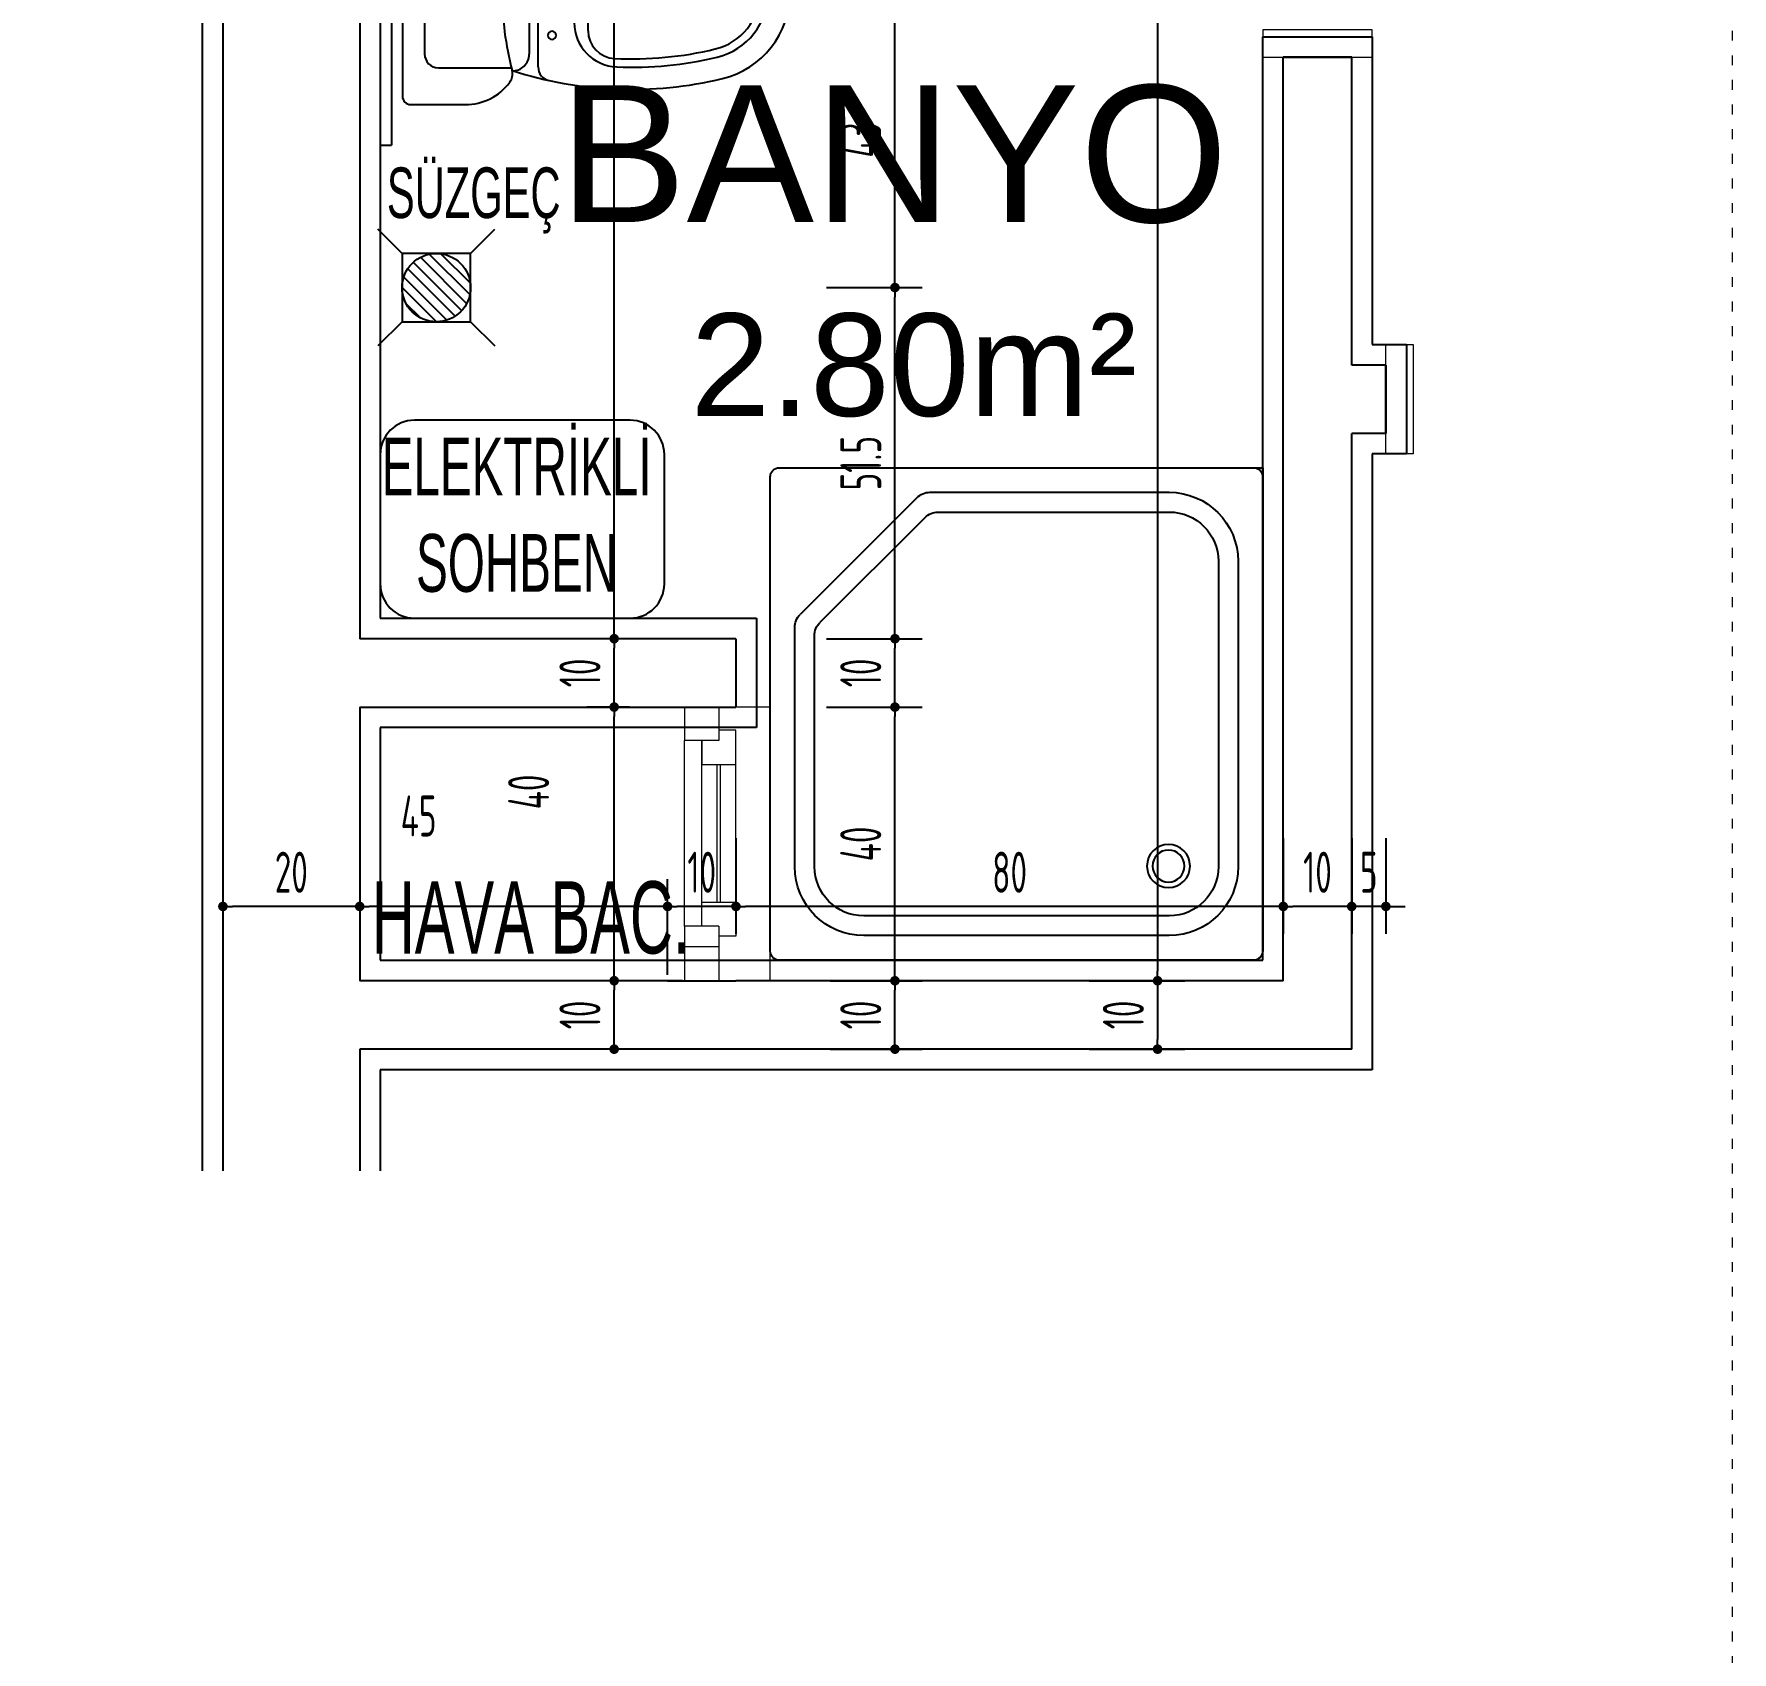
# Model space of a CAD drawing. Extents: x 41749 to 92598, y -24291 to 29432.
# Drawn here: x 89964 to 90584, y -22819 to -22228 of the extents above; entities that cross this region are included whole.
import ezdxf

# ---------------------------------------------------------------- set-up
doc = ezdxf.new("R2010")
doc.units = 0
doc.header["$MEASUREMENT"] = 0
doc.header["$PDMODE"] = 3
doc.linetypes.add('ACAD_ISO03W100', pattern=[30, 12, -18])
doc.layers.get('0').update_dxf_attribs({"linetype": 'CONTINUOUS'})
doc.layers.get('Defpoints').update_dxf_attribs({"linetype": 'CONTINUOUS'})
for name, color, linetype in [('DUVAR', 6, 'CONTINUOUS'), ('İÇ ÖLÇÜ', 95, 'CONTINUOUS'), ('MAHAL', 21, 'CONTINUOUS'), ('SIVA', 7, 'CONTINUOUS'), ('tefriş', 12, 'CONTINUOUS'), ('YAZI', 7, 'CONTINUOUS')]:
    doc.layers.add(name, color=color, linetype=linetype)
for name, color, linetype, lineweight in [('KAPI-ACILIM1', 13, 'ACAD_ISO03W100', 20), ('KAPI-GOR', 153, 'CONTINUOUS', 15), ('KAPI-KASA', 34, 'CONTINUOUS', 20)]:
    doc.layers.add(name, color=color, linetype=linetype, lineweight=lineweight)
doc.styles.add('mahal', font='arial.ttf', dxfattribs={"height": 70})
doc.styles.add('OLCU', font='isocpeur.ttf', dxfattribs={"width": 0.59})
doc.dimstyles.new('OLCU3', dxfattribs={"dimscale": 0.5, "dimtxt": 30, "dimasz": 7, "dimexe": 20, "dimexo": 0, "dimgap": 10, "dimtad": 1, "dimdec": 4, "dimrnd": 0.5, "dimdsep": 46, "dimtxsty": 'OLCU', "dimblk1": 'DOT', "dimblk2": 'DOT', "dimsah": 1, "dimcen": 0.09, "dimclrt": 4, "dimadec": 0, "dimazin": 0, "dimtfac": 1, "dimtdec": 4, "dimtix": 1, "dimtmove": 2, "dimatfit": 3, "dimfxl": 0, "dimtolj": 1, "dimtzin": 0, "dimarcsym": 0})

# ---------------------------------------------------------------- blocks, each defined once
blk = doc.blocks.new('klz1')
at = {"layer": 'tefriş', "linetype": 'Continuous'}
for p, q in [((137402.96, 93241.87), (137375.4, 93241.87)), ((137375.4, 93241.87), (137375.4, 93239.87)), ((137402.96, 93241.87), (137430.52, 93241.87)), ((137430.52, 93241.87), (137430.52, 93239.87)), ((137402.96, 93239.87), (137375.4, 93239.87)), ((137402.96, 93237.87), (137384.21, 93237.87)), ((137402.96, 93239.87), (137430.52, 93239.87)), ((137402.96, 93237.87), (137421.71, 93237.87)), ((137382.71, 93236.37), (137382.71, 93226.52)), ((137423.21, 93236.37), (137423.21, 93226.52)), ((137402.96, 93233.87), (137391.86, 93233.87)), ((137402.96, 93233.87), (137414.06, 93233.87)), ((137389.36, 93231.37), (137389.36, 93218.21)), ((137416.56, 93231.37), (137416.56, 93218.21)), ((137389.5, 93213.37), (137402.96, 93213.37)), ((137402.96, 93214.99), (137391.79, 93214.99)), ((137402.96, 93214.99), (137414.13, 93214.99)), ((137416.41, 93213.37), (137402.96, 93213.37)), ((137396.03, 93204.37), (137402.96, 93204.37)), ((137397.51, 93206.87), (137402.96, 93206.87)), ((137408.41, 93206.87), (137402.96, 93206.87)), ((137409.89, 93204.37), (137402.96, 93204.37)), ((137400.47, 93190.01), (137402.96, 93190.01)), ((137405.45, 93190.01), (137402.96, 93190.01))]:
    blk.add_line(p, q, dxfattribs=at)
for centre, radius, start, end in [((137384.21, 93236.37), 1.5, 90, 180), ((137421.71, 93236.37), 1.5, 0, 90), ((137391.86, 93231.37), 2.5, 90, 180), ((137414.06, 93231.37), 2.5, 0, 90), ((137402.96, 93228.87), 2, 90, 270), ((137402.96, 93228.87), 2, 270, 90), ((137392.71, 93226.52), 10, 180, 233.367), ((137413.21, 93226.52), 10, 306.633, 0), ((137402.96, 93163.59), 56.29, 90, 104.5064), ((137402.96, 93163.59), 56.29, 75.4936, 90), ((137455.46, 93196.51), 70, 162.0548, 193.5362), ((137388.23, 93220.5), 2.5, 233.367, 284.5064), ((137391.79, 93217.99), 3, 178.6368, 270), ((137414.13, 93217.99), 3, 270, 1.3632), ((137350.46, 93196.51), 70, 346.4638, 17.9452), ((137417.68, 93220.5), 2.5, 255.4936, 306.633), ((137389.5, 93210.87), 2.5, 90, 167.7163), ((137416.41, 93210.87), 2.5, 12.2837, 90), ((137395.21, 93210.87), 0.75, 0, 180), ((137395.21, 93210.87), 0.75, 180, 0), ((137410.71, 93210.87), 0.75, 0, 180), ((137410.71, 93210.87), 0.75, 180, 0), ((137397.51, 93198.87), 8, 90, 177.6672), ((137396.03, 93199.37), 5, 90, 177.2441), ((137408.41, 93198.87), 8, 2.3328, 90), ((137409.89, 93199.37), 5, 2.7559, 90), ((137455.46, 93196.51), 66, 177.6672, 193.5362), ((137455.46, 93196.51), 64.5, 177.2441, 193.5362), ((137350.46, 93196.51), 64.5, 346.4638, 2.7559), ((137350.46, 93196.51), 66, 346.4638, 2.3328), ((137400.47, 93189.01), 1, 90, 187.7658), ((137455.46, 93196.51), 56.5, 187.7658, 193.5362), ((137350.46, 93196.51), 56.5, 346.4638, 352.2342), ((137405.45, 93189.01), 1, 352.2342, 90), ((137402.96, 93183.87), 2.5, 193.5362, 270), ((137402.96, 93183.87), 2.5, 270, 346.4638), ((137402.96, 93183.87), 16, 193.5362, 270), ((137402.96, 93183.87), 12, 193.5362, 270), ((137402.96, 93183.87), 10.5, 193.5362, 270), ((137402.96, 93183.87), 10.5, 270, 346.4638), ((137402.96, 93183.87), 12, 270, 346.4638), ((137402.96, 93183.87), 16, 270, 346.4638)]:
    blk.add_arc(centre, radius, start, end, dxfattribs=at)
blk = doc.blocks.new('d3')
at = {"layer": 'tefriş', "linetype": 'Continuous'}
for p, q in [((142185.37, 92449.76), (142106.87, 92449.76)), ((142106.87, 92449.76), (142106.87, 92371.26)), ((142186.87, 92371.26), (142186.87, 92448.26)), ((142160.92, 92445.76), (142122.07, 92445.76)), ((142163.04, 92444.88), (142181.99, 92425.93)), ((142159.59, 92442.56), (142122.07, 92442.56)), ((142161.71, 92441.68), (142178.79, 92424.61)), ((142110.87, 92434.56), (142110.87, 92384.96)), ((142114.07, 92434.56), (142114.07, 92384.96)), ((142179.67, 92384.96), (142179.67, 92422.48)), ((142182.87, 92384.96), (142182.87, 92423.81)), ((142122.07, 92376.96), (142171.67, 92376.96)), ((142122.07, 92373.76), (142171.67, 92373.76)), ((142108.37, 92369.76), (142185.37, 92369.76))]:
    blk.add_line(p, q, dxfattribs=at)
for radius in [3.5, 2.6]:
    blk.add_circle((142122.17, 92385.06), radius, dxfattribs=at)
for centre, radius, start, end in [((142108.37, 92448.26), 1.5, 90, 180), ((142185.37, 92448.26), 1.5, 0, 90), ((142122.07, 92434.56), 11.2, 90, 180), ((142160.92, 92442.76), 3, 45, 90), ((142122.07, 92434.56), 8, 90, 180), ((142159.59, 92439.56), 3, 45, 90), ((142179.87, 92423.81), 3, 0, 45), ((142176.67, 92422.48), 3, 0, 45), ((142122.07, 92384.96), 11.2, 180, 270), ((142122.07, 92384.96), 8, 180, 270), ((142171.67, 92384.96), 8, 270, 0), ((142171.67, 92384.96), 11.2, 270, 0), ((142108.37, 92371.26), 1.5, 180, 270), ((142185.37, 92371.26), 1.5, 270, 0)]:
    blk.add_arc(centre, radius, start, end, dxfattribs=at)
blk = doc.blocks.new('DOT')
at = {"color": 0, "linetype": 'ByBlock'}
blk.add_line((-0.5, 0), (-1, 0), dxfattribs=at)
at = {"color": 0, "linetype": 'ByBlock', "const_width": 0.5}
blk.add_lwpolyline([(-0.25, 0, 1), (0.25, 0, 1)], format="xyb", close=True, dxfattribs=at)
blk = doc.blocks.new('*D2658')
at = {"layer": 'Defpoints', "color": 0, "transparency": 16777216}
for p in [(90457.9, -22361.03), (90445.41, -22373.53), (90445.41, -22546.38)]:
    blk.add_point(p, dxfattribs=at)
at = {"layer": 'İÇ ÖLÇÜ', "color": 0, "lineweight": -2, "transparency": 16777216}
for p, q in [((90445.41, -22521.38), (90445.41, -22556.38)), ((90457.9, -22521.38), (90457.9, -22556.38)), ((90441.91, -22546.38), (90438.41, -22546.38)), ((90457.9, -22546.38), (90445.41, -22546.38)), ((90461.4, -22546.38), (90464.9, -22546.38))]:
    blk.add_line(p, q, dxfattribs=at)
at = {"layer": 'İÇ ÖLÇÜ', "color": 0, "lineweight": -2, "transparency": 16777216, "xscale": 3.5, "yscale": 3.5, "zscale": 3.5}
blk.add_blockref('DOT', (90445.41, -22546.38), dxfattribs=at)
at = {"layer": 'İÇ ÖLÇÜ', "color": 0, "lineweight": -2, "transparency": 16777216, "xscale": 3.5, "yscale": 3.5, "zscale": 3.5, "rotation": 180}
blk.add_blockref('DOT', (90457.9, -22546.38), dxfattribs=at)
at = {"layer": 'İÇ ÖLÇÜ', "color": 4, "transparency": 16777216, "insert": (90451.65, -22533.88), "char_height": 15, "attachment_point": 5, "style": 'OLCU'}
blk.add_mtext('\\A1;5', dxfattribs=at)
blk = doc.blocks.new('*D2659')
at = {"layer": 'Defpoints', "color": 0, "transparency": 16777216}
for p in [(90420.41, -22373.53), (90445.41, -22373.53), (90420.41, -22546.38)]:
    blk.add_point(p, dxfattribs=at)
at = {"layer": 'İÇ ÖLÇÜ', "color": 0, "lineweight": -2, "transparency": 16777216}
for p, q in [((90420.41, -22521.38), (90420.41, -22556.38)), ((90445.41, -22521.38), (90445.41, -22556.38)), ((90441.91, -22546.38), (90423.91, -22546.38))]:
    blk.add_line(p, q, dxfattribs=at)
at = {"layer": 'İÇ ÖLÇÜ', "color": 0, "lineweight": -2, "transparency": 16777216, "xscale": 3.5, "yscale": 3.5, "zscale": 3.5, "rotation": 180}
blk.add_blockref('DOT', (90420.41, -22546.38), dxfattribs=at)
at = {"layer": 'İÇ ÖLÇÜ', "color": 0, "lineweight": -2, "transparency": 16777216, "xscale": 3.5, "yscale": 3.5, "zscale": 3.5}
blk.add_blockref('DOT', (90445.41, -22546.38), dxfattribs=at)
at = {"layer": 'İÇ ÖLÇÜ', "color": 4, "transparency": 16777216, "insert": (90432.91, -22533.88), "char_height": 15, "attachment_point": 5, "style": 'OLCU'}
blk.add_mtext('\\A1;10', dxfattribs=at)
blk = doc.blocks.new('*D2660')
at = {"layer": 'Defpoints', "color": 0, "transparency": 16777216}
for p in [(90420.41, -22373.53), (90220.41, -22461.03), (90220.41, -22546.38)]:
    blk.add_point(p, dxfattribs=at)
at = {"layer": 'İÇ ÖLÇÜ', "color": 0, "lineweight": -2, "transparency": 16777216}
for p, q in [((90220.41, -22521.38), (90220.41, -22556.38)), ((90420.41, -22521.38), (90420.41, -22556.38)), ((90416.91, -22546.38), (90223.91, -22546.38))]:
    blk.add_line(p, q, dxfattribs=at)
at = {"layer": 'İÇ ÖLÇÜ', "color": 0, "lineweight": -2, "transparency": 16777216, "xscale": 3.5, "yscale": 3.5, "zscale": 3.5, "rotation": 180}
blk.add_blockref('DOT', (90220.41, -22546.38), dxfattribs=at)
at = {"layer": 'İÇ ÖLÇÜ', "color": 0, "lineweight": -2, "transparency": 16777216, "xscale": 3.5, "yscale": 3.5, "zscale": 3.5}
blk.add_blockref('DOT', (90420.41, -22546.38), dxfattribs=at)
at = {"layer": 'İÇ ÖLÇÜ', "color": 4, "transparency": 16777216, "insert": (90320.41, -22533.88), "char_height": 15, "attachment_point": 5, "style": 'OLCU'}
blk.add_mtext('\\A1;80', dxfattribs=at)
blk = doc.blocks.new('*D2661')
at = {"layer": 'Defpoints', "color": 0, "transparency": 16777216}
for p in [(90220.41, -22461.03), (90195.41, -22546.38), (90195.41, -22573.53)]:
    blk.add_point(p, dxfattribs=at)
at = {"layer": 'İÇ ÖLÇÜ', "color": 0, "lineweight": -2, "transparency": 16777216}
for p, q in [((90220.41, -22521.38), (90220.41, -22556.38)), ((90195.41, -22571.38), (90195.41, -22536.38)), ((90216.91, -22546.38), (90198.91, -22546.38))]:
    blk.add_line(p, q, dxfattribs=at)
at = {"layer": 'İÇ ÖLÇÜ', "color": 0, "lineweight": -2, "transparency": 16777216, "xscale": 3.5, "yscale": 3.5, "zscale": 3.5, "rotation": 180}
blk.add_blockref('DOT', (90195.41, -22546.38), dxfattribs=at)
at = {"layer": 'İÇ ÖLÇÜ', "color": 0, "lineweight": -2, "transparency": 16777216, "xscale": 3.5, "yscale": 3.5, "zscale": 3.5}
blk.add_blockref('DOT', (90220.41, -22546.38), dxfattribs=at)
at = {"layer": 'İÇ ÖLÇÜ', "color": 4, "transparency": 16777216, "insert": (90207.91, -22533.88), "char_height": 15, "attachment_point": 5, "style": 'OLCU'}
blk.add_mtext('\\A1;10', dxfattribs=at)
blk = doc.blocks.new('*D2662')
at = {"layer": 'Defpoints', "color": 0, "transparency": 16777216}
for p in [(90082.91, -22506.71), (90082.91, -22546.38), (90195.41, -22573.53)]:
    blk.add_point(p, dxfattribs=at)
at = {"layer": 'İÇ ÖLÇÜ', "color": 0, "lineweight": -2, "transparency": 16777216}
for p, q in [((90082.91, -22521.38), (90082.91, -22556.38)), ((90195.41, -22571.38), (90195.41, -22536.38)), ((90191.91, -22546.38), (90086.41, -22546.38))]:
    blk.add_line(p, q, dxfattribs=at)
at = {"layer": 'İÇ ÖLÇÜ', "color": 0, "lineweight": -2, "transparency": 16777216, "xscale": 3.5, "yscale": 3.5, "zscale": 3.5, "rotation": 180}
blk.add_blockref('DOT', (90082.91, -22546.38), dxfattribs=at)
at = {"layer": 'İÇ ÖLÇÜ', "color": 0, "lineweight": -2, "transparency": 16777216, "xscale": 3.5, "yscale": 3.5, "zscale": 3.5}
blk.add_blockref('DOT', (90195.41, -22546.38), dxfattribs=at)
at = {"layer": 'İÇ ÖLÇÜ', "color": 4, "transparency": 16777216, "insert": (90104.42, -22513.32), "char_height": 15, "attachment_point": 5, "style": 'OLCU'}
blk.add_mtext('\\A1;45', dxfattribs=at)
blk = doc.blocks.new('*D2663')
at = {"layer": 'Defpoints', "color": 0, "transparency": 16777216}
for p in [(90032.91, -22506.71), (90082.91, -22506.71), (90032.91, -22546.38)]:
    blk.add_point(p, dxfattribs=at)
at = {"layer": 'İÇ ÖLÇÜ', "color": 0, "lineweight": -2, "transparency": 16777216}
for p, q in [((90032.91, -22521.38), (90032.91, -22556.38)), ((90082.91, -22521.38), (90082.91, -22556.38)), ((90079.41, -22546.38), (90036.41, -22546.38))]:
    blk.add_line(p, q, dxfattribs=at)
at = {"layer": 'İÇ ÖLÇÜ', "color": 0, "lineweight": -2, "transparency": 16777216, "xscale": 3.5, "yscale": 3.5, "zscale": 3.5, "rotation": 180}
blk.add_blockref('DOT', (90032.91, -22546.38), dxfattribs=at)
at = {"layer": 'İÇ ÖLÇÜ', "color": 0, "lineweight": -2, "transparency": 16777216, "xscale": 3.5, "yscale": 3.5, "zscale": 3.5}
blk.add_blockref('DOT', (90082.91, -22546.38), dxfattribs=at)
at = {"layer": 'İÇ ÖLÇÜ', "color": 4, "transparency": 16777216, "insert": (90057.91, -22533.88), "char_height": 15, "attachment_point": 5, "style": 'OLCU'}
blk.add_mtext('\\A1;20', dxfattribs=at)
blk = doc.blocks.new('*D2667')
at = {"layer": 'Defpoints', "color": 0, "transparency": 16777216}
for p in [(90175.89, -22573.53), (90246.83, -22573.53), (90246.83, -22598.53)]:
    blk.add_point(p, dxfattribs=at)
at = {"layer": 'İÇ ÖLÇÜ', "color": 0, "lineweight": -2, "transparency": 16777216}
for p, q in [((90200.89, -22573.53), (90165.89, -22573.53)), ((90175.89, -22595.03), (90175.89, -22577.03)), ((90200.89, -22598.53), (90165.89, -22598.53))]:
    blk.add_line(p, q, dxfattribs=at)
at = {"layer": 'İÇ ÖLÇÜ', "color": 0, "lineweight": -2, "transparency": 16777216, "xscale": 3.5, "yscale": 3.5, "zscale": 3.5}
for p, rotation in [((90175.89, -22573.53), 90), ((90175.89, -22598.53), 270)]:
    blk.add_blockref('DOT', p, dxfattribs=dict(at, rotation=rotation))
at = {"layer": 'İÇ ÖLÇÜ', "color": 4, "transparency": 16777216, "insert": (90163.39, -22586.03), "char_height": 15, "attachment_point": 5, "rotation": 90, "style": 'OLCU'}
blk.add_mtext('\\A1;10', dxfattribs=at)
blk = doc.blocks.new('*D2668')
at = {"layer": 'Defpoints', "color": 0, "transparency": 16777216}
for p in [(90175.89, -22473.52), (90181.51, -22473.52), (90246.83, -22573.53)]:
    blk.add_point(p, dxfattribs=at)
at = {"layer": 'İÇ ÖLÇÜ', "color": 0, "lineweight": -2, "transparency": 16777216}
for p, q in [((90181.51, -22473.52), (90165.89, -22473.52)), ((90175.89, -22570.03), (90175.89, -22477.02)), ((90200.89, -22573.53), (90165.89, -22573.53))]:
    blk.add_line(p, q, dxfattribs=at)
at = {"layer": 'İÇ ÖLÇÜ', "color": 0, "lineweight": -2, "transparency": 16777216, "xscale": 3.5, "yscale": 3.5, "zscale": 3.5}
for p, rotation in [((90175.89, -22473.52), 90), ((90175.89, -22573.53), 270)]:
    blk.add_blockref('DOT', p, dxfattribs=dict(at, rotation=rotation))
at = {"layer": 'İÇ ÖLÇÜ', "color": 4, "transparency": 16777216, "insert": (90144.64, -22504.53), "char_height": 15, "attachment_point": 5, "rotation": 90, "style": 'OLCU'}
blk.add_mtext('\\A1;40', dxfattribs=at)
blk = doc.blocks.new('*D2669')
at = {"layer": 'Defpoints', "color": 0, "transparency": 16777216}
for p in [(90175.89, -22448.53), (90181.51, -22448.53), (90181.51, -22473.52)]:
    blk.add_point(p, dxfattribs=at)
at = {"layer": 'İÇ ÖLÇÜ', "color": 0, "lineweight": -2, "transparency": 16777216}
for p, q in [((90181.51, -22448.53), (90165.89, -22448.53)), ((90175.89, -22470.02), (90175.89, -22452.03)), ((90181.51, -22473.52), (90165.89, -22473.52))]:
    blk.add_line(p, q, dxfattribs=at)
at = {"layer": 'İÇ ÖLÇÜ', "color": 0, "lineweight": -2, "transparency": 16777216, "xscale": 3.5, "yscale": 3.5, "zscale": 3.5}
for p, rotation in [((90175.89, -22448.53), 90), ((90175.89, -22473.52), 270)]:
    blk.add_blockref('DOT', p, dxfattribs=dict(at, rotation=rotation))
at = {"layer": 'İÇ ÖLÇÜ', "color": 4, "transparency": 16777216, "insert": (90163.39, -22461.03), "char_height": 15, "attachment_point": 5, "rotation": 90, "style": 'OLCU'}
blk.add_mtext('\\A1;10', dxfattribs=at)
blk = doc.blocks.new('*D2670')
at = {"layer": 'Defpoints', "color": 0, "transparency": 16777216}
for p in [(90175.89, -22011.03), (90195.41, -22011.03), (90181.51, -22448.53)]:
    blk.add_point(p, dxfattribs=at)
at = {"layer": 'İÇ ÖLÇÜ', "color": 0, "lineweight": -2, "transparency": 16777216}
for p, q in [((90195.41, -22011.03), (90165.89, -22011.03)), ((90175.89, -22445.03), (90175.89, -22014.53)), ((90181.51, -22448.53), (90165.89, -22448.53))]:
    blk.add_line(p, q, dxfattribs=at)
at = {"layer": 'İÇ ÖLÇÜ', "color": 0, "lineweight": -2, "transparency": 16777216, "xscale": 3.5, "yscale": 3.5, "zscale": 3.5}
for p, rotation in [((90175.89, -22011.03), 90), ((90175.89, -22448.53), 270)]:
    blk.add_blockref('DOT', p, dxfattribs=dict(at, rotation=rotation))
at = {"layer": 'İÇ ÖLÇÜ', "color": 4, "transparency": 16777216, "insert": (90144.64, -22155.78), "char_height": 15, "attachment_point": 5, "rotation": 90, "style": 'OLCU'}
blk.add_mtext('\\A1;175', dxfattribs=at)
blk = doc.blocks.new('*D2672')
at = {"layer": 'Defpoints', "color": 0, "transparency": 16777216}
for p in [(90345.41, -22011.03), (90310.26, -22573.53), (90374.47, -22573.53)]:
    blk.add_point(p, dxfattribs=at)
at = {"layer": 'İÇ ÖLÇÜ', "color": 0, "lineweight": -2, "transparency": 16777216}
for p, q in [((90349.47, -22011.03), (90384.47, -22011.03)), ((90374.47, -22014.53), (90374.47, -22570.03)), ((90349.47, -22573.53), (90384.47, -22573.53))]:
    blk.add_line(p, q, dxfattribs=at)
at = {"layer": 'İÇ ÖLÇÜ', "color": 0, "lineweight": -2, "transparency": 16777216, "xscale": 3.5, "yscale": 3.5, "zscale": 3.5}
for p, rotation in [((90374.47, -22011.03), 90), ((90374.47, -22573.53), 270)]:
    blk.add_blockref('DOT', p, dxfattribs=dict(at, rotation=rotation))
at = {"layer": 'İÇ ÖLÇÜ', "color": 4, "transparency": 16777216, "insert": (90343.22, -22196.19), "char_height": 15, "attachment_point": 5, "rotation": 90, "style": 'OLCU'}
blk.add_mtext('\\A1;225', dxfattribs=at)
blk = doc.blocks.new('*D2673')
at = {"layer": 'Defpoints', "color": 0, "transparency": 16777216}
for p in [(90310.26, -22573.53), (90310.26, -22598.53), (90374.47, -22598.53)]:
    blk.add_point(p, dxfattribs=at)
at = {"layer": 'İÇ ÖLÇÜ', "color": 0, "lineweight": -2, "transparency": 16777216}
for p, q in [((90349.47, -22573.53), (90384.47, -22573.53)), ((90374.47, -22577.03), (90374.47, -22595.03)), ((90349.47, -22598.53), (90384.47, -22598.53))]:
    blk.add_line(p, q, dxfattribs=at)
at = {"layer": 'İÇ ÖLÇÜ', "color": 0, "lineweight": -2, "transparency": 16777216, "xscale": 3.5, "yscale": 3.5, "zscale": 3.5}
for p, rotation in [((90374.47, -22573.53), 90), ((90374.47, -22598.53), 270)]:
    blk.add_blockref('DOT', p, dxfattribs=dict(at, rotation=rotation))
at = {"layer": 'İÇ ÖLÇÜ', "color": 4, "transparency": 16777216, "insert": (90361.97, -22586.03), "char_height": 15, "attachment_point": 5, "rotation": 90, "style": 'OLCU'}
blk.add_mtext('\\A1;10', dxfattribs=at)
blk = doc.blocks.new('*D2701')
at = {"layer": 'Defpoints', "color": 0, "transparency": 16777216}
for p in [(90254.77, -22573.53), (90278.5, -22573.53), (90254.77, -22598.53)]:
    blk.add_point(p, dxfattribs=at)
at = {"layer": 'İÇ ÖLÇÜ', "color": 0, "lineweight": -2, "transparency": 16777216}
for p, q in [((90254.77, -22573.53), (90288.5, -22573.53)), ((90278.5, -22595.03), (90278.5, -22577.03)), ((90254.77, -22598.53), (90288.5, -22598.53))]:
    blk.add_line(p, q, dxfattribs=at)
at = {"layer": 'İÇ ÖLÇÜ', "color": 0, "lineweight": -2, "transparency": 16777216, "xscale": 3.5, "yscale": 3.5, "zscale": 3.5}
for p, rotation in [((90278.5, -22573.53), 90), ((90278.5, -22598.53), 270)]:
    blk.add_blockref('DOT', p, dxfattribs=dict(at, rotation=rotation))
at = {"layer": 'İÇ ÖLÇÜ', "color": 4, "transparency": 16777216, "insert": (90266, -22586.03), "char_height": 15, "attachment_point": 5, "rotation": 90, "style": 'OLCU'}
blk.add_mtext('\\A1;10', dxfattribs=at)
blk = doc.blocks.new('*D2702')
at = {"layer": 'Defpoints', "color": 0, "transparency": 16777216}
for p in [(90220.41, -22473.52), (90278.5, -22473.52), (90254.77, -22573.53)]:
    blk.add_point(p, dxfattribs=at)
at = {"layer": 'İÇ ÖLÇÜ', "color": 0, "lineweight": -2, "transparency": 16777216}
for p, q in [((90253.5, -22473.52), (90288.5, -22473.52)), ((90278.5, -22570.03), (90278.5, -22477.02)), ((90254.77, -22573.53), (90288.5, -22573.53))]:
    blk.add_line(p, q, dxfattribs=at)
at = {"layer": 'İÇ ÖLÇÜ', "color": 0, "lineweight": -2, "transparency": 16777216, "xscale": 3.5, "yscale": 3.5, "zscale": 3.5}
for p, rotation in [((90278.5, -22473.52), 90), ((90278.5, -22573.53), 270)]:
    blk.add_blockref('DOT', p, dxfattribs=dict(at, rotation=rotation))
at = {"layer": 'İÇ ÖLÇÜ', "color": 4, "transparency": 16777216, "insert": (90266, -22523.53), "char_height": 15, "attachment_point": 5, "rotation": 90, "style": 'OLCU'}
blk.add_mtext('\\A1;40', dxfattribs=at)
blk = doc.blocks.new('*D2703')
at = {"layer": 'Defpoints', "color": 0, "transparency": 16777216}
for p in [(90220.41, -22448.53), (90278.5, -22448.53), (90220.41, -22473.52)]:
    blk.add_point(p, dxfattribs=at)
at = {"layer": 'İÇ ÖLÇÜ', "color": 0, "lineweight": -2, "transparency": 16777216}
for p, q in [((90253.5, -22448.53), (90288.5, -22448.53)), ((90278.5, -22470.02), (90278.5, -22452.03)), ((90253.5, -22473.52), (90288.5, -22473.52))]:
    blk.add_line(p, q, dxfattribs=at)
at = {"layer": 'İÇ ÖLÇÜ', "color": 0, "lineweight": -2, "transparency": 16777216, "xscale": 3.5, "yscale": 3.5, "zscale": 3.5}
for p, rotation in [((90278.5, -22448.53), 90), ((90278.5, -22473.52), 270)]:
    blk.add_blockref('DOT', p, dxfattribs=dict(at, rotation=rotation))
at = {"layer": 'İÇ ÖLÇÜ', "color": 4, "transparency": 16777216, "insert": (90266, -22461.03), "char_height": 15, "attachment_point": 5, "rotation": 90, "style": 'OLCU'}
blk.add_mtext('\\A1;10', dxfattribs=at)
blk = doc.blocks.new('*D2704')
at = {"layer": 'Defpoints', "color": 0, "transparency": 16777216}
for p in [(90110.91, -22320.22), (90278.5, -22320.22), (90220.41, -22448.53)]:
    blk.add_point(p, dxfattribs=at)
at = {"layer": 'İÇ ÖLÇÜ', "color": 0, "lineweight": -2, "transparency": 16777216}
for p, q in [((90253.5, -22320.22), (90288.5, -22320.22)), ((90278.5, -22445.03), (90278.5, -22323.72)), ((90253.5, -22448.53), (90288.5, -22448.53))]:
    blk.add_line(p, q, dxfattribs=at)
at = {"layer": 'İÇ ÖLÇÜ', "color": 0, "lineweight": -2, "transparency": 16777216, "xscale": 3.5, "yscale": 3.5, "zscale": 3.5}
for p, rotation in [((90278.5, -22320.22), 90), ((90278.5, -22448.53), 270)]:
    blk.add_blockref('DOT', p, dxfattribs=dict(at, rotation=rotation))
at = {"layer": 'İÇ ÖLÇÜ', "color": 4, "transparency": 16777216, "insert": (90266, -22384.38), "char_height": 15, "attachment_point": 5, "rotation": 90, "style": 'OLCU'}
blk.add_mtext('\\A1;51.5', dxfattribs=at)
blk = doc.blocks.new('*D2705')
at = {"layer": 'Defpoints', "color": 0, "transparency": 16777216}
for p in [(90116.73, -22212.35), (90278.5, -22212.35), (90110.91, -22320.22)]:
    blk.add_point(p, dxfattribs=at)
at = {"layer": 'İÇ ÖLÇÜ', "color": 0, "lineweight": -2, "transparency": 16777216}
for p, q in [((90253.5, -22212.35), (90288.5, -22212.35)), ((90278.5, -22316.72), (90278.5, -22215.85)), ((90253.5, -22320.22), (90288.5, -22320.22))]:
    blk.add_line(p, q, dxfattribs=at)
at = {"layer": 'İÇ ÖLÇÜ', "color": 0, "lineweight": -2, "transparency": 16777216, "xscale": 3.5, "yscale": 3.5, "zscale": 3.5}
for p, rotation in [((90278.5, -22212.35), 90), ((90278.5, -22320.22), 270)]:
    blk.add_blockref('DOT', p, dxfattribs=dict(at, rotation=rotation))
at = {"layer": 'İÇ ÖLÇÜ', "color": 4, "transparency": 16777216, "insert": (90266, -22266.29), "char_height": 15, "attachment_point": 5, "rotation": 90, "style": 'OLCU'}
blk.add_mtext('\\A1;43', dxfattribs=at)

msp = doc.modelspace()

# ---------------------------------------------------------------- hatches: boundary and pattern name
at = {"layer": 'tefriş', "linetype": 'Continuous'}
h = msp.add_hatch(dxfattribs=at)
h.set_pattern_fill('ANSI31', color=256, scale=25, style=0)
h.set_pattern_definition([(315, (-32348.0932, -38550.5622), (-2.20970869, -2.20970869), [])])
h.paths.add_polyline_path([(90123.4102, -22320.22466, 1), (90098.4102, -22320.22466, 1)])

# ---------------------------------------------------------------- linework, layer by layer
at = {"layer": 'DUVAR'}
for p, q in [((90032.90554, -22011.02974), (90032.90554, -22348.52974)), ((90082.90554, -22011.02974), (90082.90554, -22448.52974)), ((90420.40545, -22236.02974), (90445.40545, -22236.02973)), ((90420.40545, -22236.02974), (90445.40545, -22236.02974)), ((90420.40545, -22236.02974), (90445.40545, -22236.02974)), ((90420.40545, -22236.02974), (90445.40545, -22236.02974)), ((90445.40545, -22236.02974), (90420.40545, -22236.02974)), ((90445.40545, -22236.02974), (90420.40545, -22236.02974)), ((90420.40545, -22236.02974), (90445.40545, -22236.02974)), ((90420.40545, -22236.02974), (90445.40545, -22236.02974)), ((90445.40545, -22236.02974), (90420.40545, -22236.02974)), ((90445.40545, -22236.03824), (90420.40545, -22236.03824)), ((90420.40553, -22423.52974), (90420.40553, -22236.02974)), ((90445.40553, -22236.02974), (90420.40553, -22236.02974)), ((90445.40553, -22348.52974), (90445.40553, -22236.02974)), ((90032.90554, -22282.80468), (90032.90554, -22643.05558)), ((90457.90553, -22348.52974), (90445.40553, -22348.52974)), ((90457.89703, -22348.52974), (90457.89703, -22373.52974)), ((90457.90553, -22348.52965), (90457.90553, -22373.52965)), ((90457.90553, -22373.52974), (90457.90553, -22348.52974)), ((90457.90553, -22373.52974), (90457.90553, -22348.52974)), ((90457.90553, -22373.52974), (90457.90553, -22348.52974)), ((90457.90553, -22348.52974), (90457.90553, -22373.52974)), ((90457.90553, -22348.52974), (90457.90553, -22373.52974)), ((90457.90553, -22373.52974), (90457.90553, -22348.52974)), ((90457.90553, -22373.52974), (90457.90553, -22348.52974)), ((90457.90553, -22348.52974), (90457.90553, -22373.52974)), ((90457.90553, -22373.52974), (90457.90554, -22348.52974)), ((90457.90553, -22373.52974), (90445.40553, -22373.52974)), ((90445.40553, -22598.52974), (90445.40553, -22373.52974)), ((90420.40553, -22573.52974), (90420.40553, -22423.52974)), ((90220.40554, -22448.52974), (90082.90554, -22448.52974)), ((90220.40554, -22448.52974), (90220.40554, -22473.52455)), ((90082.90554, -22473.52455), (90082.90554, -22573.52974)), ((90082.90554, -22473.52455), (90220.40554, -22473.52455)), ((90195.40554, -22573.52974), (90082.90554, -22573.52974)), ((90195.40554, -22573.52714), (90220.40554, -22573.52714)), ((90420.40553, -22573.52974), (90220.40554, -22573.52974)), ((90082.90554, -22598.52974), (90082.90554, -22643.05558)), ((90445.40553, -22598.52974), (90082.90554, -22598.52974))]:
    msp.add_line(p, q, dxfattribs=at)
at = {"layer": 'KAPI-ACILIM1', "linetype": 'ACAD_ISO03W100', "ltscale": 0.3}
msp.add_lwpolyline([(89303.55225, -21704.35129), (90584.40629, -21704.35129), (90584.40629, -23724.46207), (89303.55225, -23724.46207)], close=True, dxfattribs=at)
at = {"layer": 'KAPI-GOR'}
for p, q in [((90201.65554, -22473.52455), (90201.65554, -22485.72099)), ((90214.15554, -22473.52455), (90201.65554, -22473.52455)), ((90201.65554, -22473.52455), (90201.65554, -22485.72099)), ((90214.15554, -22473.52455), (90214.15554, -22485.72099)), ((90214.15554, -22473.52455), (90214.15554, -22485.72099)), ((90220.40554, -22481.97099), (90214.15554, -22481.97099)), ((90220.40554, -22494.47099), (90220.40554, -22481.97099)), ((90220.40554, -22494.47099), (90220.40554, -22481.97099)), ((90214.15554, -22485.72099), (90201.65554, -22485.72099)), ((90214.15554, -22485.72099), (90201.65554, -22485.72099)), ((90201.65554, -22553.52714), (90201.65554, -22485.72099)), ((90207.90554, -22485.72099), (90207.90554, -22494.47099)), ((90207.90554, -22494.47099), (90207.90554, -22485.72099)), ((90214.15554, -22485.72099), (90207.90554, -22485.72099)), ((90207.90554, -22494.47099), (90220.40554, -22494.47099)), ((90207.90554, -22544.77714), (90207.90554, -22494.47099)), ((90213.53054, -22544.77714), (90213.53054, -22494.47099)), ((90214.78054, -22544.77714), (90214.78054, -22494.47099)), ((90220.40554, -22544.77714), (90220.40554, -22494.47099)), ((90207.90554, -22544.77714), (90220.40554, -22544.77714)), ((90207.90554, -22553.52714), (90207.90554, -22544.77714)), ((90220.40554, -22544.77714), (90220.40554, -22557.27714)), ((90214.15554, -22553.52714), (90201.65554, -22553.52714)), ((90201.65554, -22553.52714), (90201.65554, -22573.52714)), ((90214.15554, -22553.52714), (90214.15554, -22573.52714)), ((90201.65554, -22561.02856), (90214.15554, -22561.02974)), ((90220.40554, -22557.27714), (90214.15554, -22557.27714))]:
    msp.add_line(p, q, dxfattribs=at)
msp.add_lwpolyline([(90220.40554, -22573.52289), (90232.90554, -22573.52289), (90232.90554, -22473.52455), (90226.65554, -22473.52455), (90220.40554, -22473.52455)], dxfattribs=at)
at = {"layer": 'KAPI-KASA'}
for points in [[(90412.90545, -22226.02974), (90412.90545, -22236.02974), (90452.90545, -22236.02973), (90452.90545, -22226.02973), (90412.90545, -22226.02974)], [(90467.90553, -22381.02974), (90457.90553, -22381.02974), (90457.90554, -22341.02974), (90467.90554, -22341.02974), (90467.90553, -22381.02974)]]:
    msp.add_lwpolyline(points, close=True, dxfattribs=at)
at = {"layer": 'SIVA'}
for p, q in [((90025.40554, -22341.02974), (90025.40554, -22018.52974)), ((90090.40554, -22018.52974), (90090.40554, -22441.02974)), ((90412.90553, -22228.52974), (90452.90553, -22228.52973)), ((90412.90553, -22423.52974), (90412.90553, -22228.52974)), ((90452.90553, -22228.52973), (90452.90553, -22341.02974)), ((90025.40554, -22643.05558), (90025.40554, -22290.30468)), ((90452.90553, -22341.02974), (90465.40554, -22341.02974)), ((90465.40554, -22341.02974), (90465.40553, -22381.02974)), ((90465.40553, -22381.02974), (90452.90553, -22381.02974)), ((90452.90553, -22381.02974), (90452.90553, -22606.02974)), ((90412.90553, -22566.02974), (90412.90553, -22423.52974)), ((90090.40554, -22441.02974), (90227.90554, -22441.02974)), ((90227.90554, -22441.02974), (90227.90554, -22481.02455)), ((90227.90554, -22481.02455), (90090.40554, -22481.02455)), ((90090.40554, -22481.02455), (90090.40554, -22566.02974)), ((90090.40554, -22566.02974), (90187.90552, -22566.02974)), ((90187.90552, -22566.02974), (90187.90552, -22566.02714)), ((90187.90552, -22566.02714), (90227.90553, -22566.02714)), ((90227.90553, -22566.02714), (90227.90553, -22566.02974)), ((90227.90553, -22566.02974), (90412.90553, -22566.02974)), ((90452.90553, -22606.02974), (90090.40554, -22606.02974)), ((90090.40554, -22606.02974), (90090.40554, -22643.05558))]:
    msp.add_line(p, q, dxfattribs=at)
at = {"layer": 'tefriş', "linetype": 'Continuous'}
for p, q in [((90098.4102, -22307.72466), (90089.57136, -22298.88582)), ((90123.4102, -22307.72466), (90132.24903, -22298.88582)), ((90098.4102, -22332.72466), (90089.57136, -22341.56349)), ((90123.4102, -22332.72466), (90132.24903, -22341.56349))]:
    msp.add_line(p, q, dxfattribs=at)
msp.add_lwpolyline([(90098.4102, -22332.72466), (90123.4102, -22332.72466), (90123.4102, -22307.72466), (90098.4102, -22307.72466), (90098.4102, -22332.72466)], dxfattribs=at)
at = {"layer": 'tefriş'}
msp.add_lwpolyline([(90102.90554, -22441.02974), (90181.73105, -22441.02974, 0.414213562), (90194.23105, -22428.52974), (90194.23105, -22381.19553, 0.414213562), (90181.73105, -22368.69553), (90102.90554, -22368.69553, 0.414213562), (90090.40554, -22381.19553), (90090.40554, -22428.52974, 0.414213562)], format="xyb", close=True, dxfattribs=at)
at = {"layer": 'tefriş', "linetype": 'Continuous'}
msp.add_circle((90110.9102, -22320.22466), 12.5, dxfattribs=at)

# ---------------------------------------------------------------- block references
at = {"layer": 'tefriş', "linetype": 'Continuous', "xscale": 2.024999999994179, "yscale": 2.024999999994179, "zscale": 2.024999999994179, "rotation": 90}
msp.add_blockref('klz1', (278905.19797, -300453.34197), dxfattribs=at)
at = {"layer": 'tefriş', "xscale": -2.250000000058208, "yscale": 2.250000000021828, "zscale": 2.25}
msp.add_blockref('d3', (410153.35521, -230397.9935), dxfattribs=at)

# ---------------------------------------------------------------- texts
at = {"layer": 'MAHAL', "insert": (90278.02385, -22306.98233), "char_height": 50, "width": 795.74, "attachment_point": 5, "style": 'mahal'}
msp.add_mtext('BANYO\\P{\\H0.75x; 2.80m²}', dxfattribs=at)
at = {"layer": 'YAZI', "attachment_point": 5, "style": 'OLCU'}
for s, insert, char_height, width in [('{\\fArial|b0|i0|c162|p34;SÜZGEÇ}', (90124.55555, -22288.40691), 18.48, 321.563088), ('{\\fArial|b0|i0|c162|p34;ELEKTRİKLİ\\PSOHBEN}', (90140.23888, -22403.38569), 21.12, 307.500672)]:
    msp.add_mtext(s, dxfattribs=dict(at, insert=insert, char_height=char_height, width=width))
at = {"layer": 'YAZI', "insert": (90145.36051, -22550.56213), "char_height": 26.4, "width": 459.37584, "attachment_point": 5, "rotation": 0.00000001, "style": 'OLCU'}
msp.add_mtext('{\\fArial|b0|i0|c162|p34;HAVA BAC.}', dxfattribs=at)

# ---------------------------------------------------------------- dimensions: what is measured, and where the dimension line sits
at = {"layer": 'İÇ ÖLÇÜ'}
for base, p1, p2, picture, middle in [((90175.89221, -22011.02974), (90181.5127, -22448.52974), (90195.40554, -22011.02974), '*D2670', (90144.64221, -22155.77945)), ((90374.47392, -22573.52974), (90345.40554, -22011.02974), (90310.26175, -22573.52974), '*D2672', (90343.22392, -22196.19177)), ((90175.89221, -22473.52455), (90246.82657, -22573.52974), (90181.5127, -22473.52455), '*D2668', (90144.64221, -22504.52621))]:
    dim = msp.add_linear_dim(base=base, p1=p1, p2=p2, angle=90, dimstyle='OLCU3', override={"dimlfac": 0.4}, dxfattribs=at)
    dim.commit()
    dim.dimension.update_dxf_attribs({"geometry": picture, "text_midpoint": middle, "dimtype": 160})
for base, p1, p2, picture, middle in [((90278.49559, -22212.35006), (90110.9102, -22320.22466), (90116.73054, -22212.35006), '*D2705', (90265.99559, -22266.28736)), ((90278.49559, -22320.22466), (90220.40554, -22448.52974), (90110.9102, -22320.22466), '*D2704', (90265.99559, -22384.3772)), ((90175.89221, -22448.52974), (90181.5127, -22473.52455), (90181.5127, -22448.52974), '*D2669', (90163.39221, -22461.02714)), ((90278.49559, -22448.52974), (90220.40554, -22473.52455), (90220.40554, -22448.52974), '*D2703', (90265.99559, -22461.02714)), ((90278.49559, -22473.52455), (90254.77078, -22573.52974), (90220.40554, -22473.52455), '*D2702', (90265.99559, -22523.52714)), ((90175.89221, -22573.52974), (90246.82657, -22598.52974), (90246.82657, -22573.52974), '*D2667', (90163.39221, -22586.02974)), ((90278.49559, -22573.52974), (90254.77078, -22598.52974), (90254.77078, -22573.52974), '*D2701', (90265.99559, -22586.02974)), ((90374.47392, -22598.52974), (90310.26175, -22573.52974), (90310.26175, -22598.52974), '*D2673', (90361.97392, -22586.02974))]:
    dim = msp.add_linear_dim(base=base, p1=p1, p2=p2, angle=90, dimstyle='OLCU3', override={"dimlfac": 0.4}, dxfattribs=at)
    dim.commit()
    dim.dimension.update_dxf_attribs({"geometry": picture, "text_midpoint": middle})
for base, p1, p2, picture, middle in [((90445.40553, -22546.38287), (90457.89703, -22361.02974), (90445.40553, -22373.52974), '*D2658', (90451.65128, -22533.88287)), ((90220.40554, -22546.38287), (90420.40553, -22373.52974), (90220.40554, -22461.02714), '*D2660', (90320.40554, -22533.88287)), ((90420.40553, -22546.38287), (90445.40553, -22373.52974), (90420.40553, -22373.52974), '*D2659', (90432.90553, -22533.88287)), ((90195.40554, -22546.38287), (90220.40554, -22461.02714), (90195.40554, -22573.52974), '*D2661', (90207.90554, -22533.88287)), ((90032.90554, -22546.38287), (90082.90554, -22506.7084), (90032.90554, -22506.7084), '*D2663', (90057.90554, -22533.88287))]:
    dim = msp.add_linear_dim(base=base, p1=p1, p2=p2, dimstyle='OLCU3', override={"dimlfac": 0.4}, dxfattribs=at)
    dim.commit()
    dim.dimension.update_dxf_attribs({"geometry": picture, "text_midpoint": middle})
dim = msp.add_linear_dim(base=(90082.90554, -22546.38287), p1=(90195.40554, -22573.52974), p2=(90082.90554, -22506.7084), dimstyle='OLCU3', override={"dimlfac": 0.4}, dxfattribs=at)
dim.commit()
dim.dimension.update_dxf_attribs({"geometry": '*D2662', "text_midpoint": (90104.42194, -22513.31868), "dimtype": 160})

doc.saveas('drawing.dxf')
